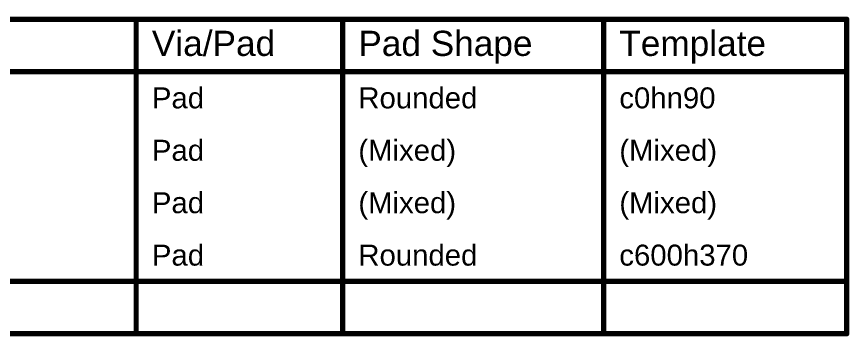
# Model space of a CAD drawing. Header units: inches. Extents: x -1 to 214, y -2 to 213.
# Drawn here: x 8.321 to 10.7, y 0.395 to 1.31 of the extents above; entities that cross this region are included whole.
import ezdxf

# ---------------------------------------------------------------- set-up
doc = ezdxf.new("R2010")
doc.units = ezdxf.units.IN
doc.header["$MEASUREMENT"] = 0
doc.layers.add('Drill Drawing', color=1, linetype='Continuous')
doc.styles.add('Arial', font='', dxfattribs={"height": 0.2})
doc.styles.get('Arial').set_extended_font_data('Arial')

msp = doc.modelspace()

# ---------------------------------------------------------------- linework, layer by layer
at = {"layer": 'Drill Drawing', "const_width": 0.015}
for points in [[(3.6925, 1.3025), (10.6926, 1.3025)], [(8.6621, 0.4025), (8.6621, 1.3025)], [(9.252, 0.4025), (9.252, 1.3025)], [(9.9978, 0.4025), (9.9978, 1.3025)], [(10.6926, 0.4025), (10.6926, 1.3025)], [(3.6925, 1.1525), (10.6926, 1.1525)], [(3.6925, 0.5525), (10.6926, 0.5525)], [(3.6925, 0.4025), (10.6926, 0.4025)]]:
    msp.add_lwpolyline(points, dxfattribs=at)
at = {"layer": 'Drill Drawing', "const_width": 0.0075}
for points in [[(8.6584, 1.3025, 1), (8.6659, 1.3025, 1)], [(9.2482, 1.3025, 1), (9.2557, 1.3025, 1)], [(9.994, 1.3025, 1), (10.0015, 1.3025, 1)], [(10.6889, 1.3025, 1), (10.6964, 1.3025, 1)], [(10.6889, 1.3025, 1), (10.6964, 1.3025, 1)], [(10.6889, 1.1525, 1), (10.6964, 1.1525, 1)], [(10.6889, 0.5525, 1), (10.6964, 0.5525, 1)], [(8.6584, 0.4025, 1), (8.6659, 0.4025, 1)], [(9.2482, 0.4025, 1), (9.2557, 0.4025, 1)], [(9.994, 0.4025, 1), (10.0015, 0.4025, 1)], [(10.6889, 0.4025, 1), (10.6964, 0.4025, 1)], [(10.6889, 0.4025, 1), (10.6964, 0.4025, 1)]]:
    msp.add_lwpolyline(points, format="xyb", close=True, dxfattribs=at)

# ---------------------------------------------------------------- texts
at = {"layer": 'Drill Drawing', "style": 'Arial'}
for s, height, p in [('Via/Pad', 0.072, (8.7071, 1.1975)), ('Pad Shape', 0.072, (9.297, 1.1975)), ('Template', 0.072, (10.0428, 1.1975)), ('Pad', 0.06, (8.7071, 1.0475)), ('Rounded', 0.06, (9.297, 1.0475)), ('c0hn90', 0.06, (10.0428, 1.0475)), ('Pad', 0.06, (8.7071, 0.8975)), ('(Mixed)', 0.06, (9.297, 0.8975)), ('(Mixed)', 0.06, (10.0428, 0.8975)), ('Pad', 0.06, (8.7071, 0.7475)), ('(Mixed)', 0.06, (9.297, 0.7475)), ('(Mixed)', 0.06, (10.0428, 0.7475)), ('Pad', 0.06, (8.7071, 0.5975)), ('Rounded', 0.06, (9.297, 0.5975)), ('c600h370', 0.06, (10.0428, 0.5975))]:
    msp.add_text(s, height=height, dxfattribs=at).set_placement(p)

doc.saveas('drawing.dxf')
